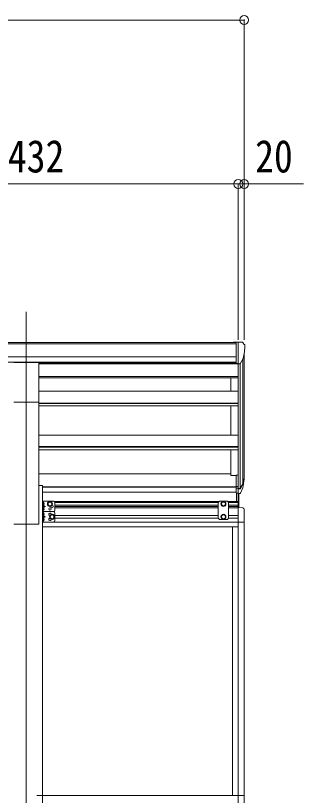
# Model space of a CAD drawing. Units: millimetres at full size, sheet at 1:30; details may follow other scales. Extents: x -8385 to 8479, y -5853 to 5787.
# Drawn here: x 5025 to 5997, y 582 to 3218 of the extents above; entities that cross this region are included whole.
import ezdxf
from ezdxf.enums import TextEntityAlignment as Align

# ---------------------------------------------------------------- set-up
doc = ezdxf.new("R2010")
doc.units = ezdxf.units.MM
doc.header["$LTSCALE"] = 30
doc.header["$PDMODE"] = 32
doc.header["$PDSIZE"] = 30
for name, color, linetype, lineweight in [('0-1_本体', 4, 'Continuous', 9), ('0-2_部品', 7, 'Continuous', 9), ('0-8_PARTS2', 2, 'Continuous', 9), ('0-A_寸法', 6, 'Continuous', 9), ('1-1_GLASS', 4, 'Continuous', 9), ('1-2_GLASS_SEAL', 7, 'Continuous', 9), ('1-7', 7, 'Continuous', 9)]:
    doc.layers.add(name, color=color, linetype=linetype, lineweight=lineweight)
doc.styles.add('ＭＳ ゴシック', font='')
doc.styles.get('ＭＳ ゴシック').set_extended_font_data('MS Gothic')

msp = doc.modelspace()

# ---------------------------------------------------------------- linework, layer by layer
at = {"layer": '0-1_本体'}
for p, q in [((4361.81, 2113.2), (5770.81, 2113.2)), ((4361.81, 2107.84), (5770.81, 2107.84)), ((4351.81, 2064.32), (5770.81, 2064.32)), ((5793.02, 2056.65), (5793.02, 1638.09)), ((5797.31, 1660.09), (5797.31, 2075.45)), ((4351.81, 2046.65), (5770.81, 2046.65)), ((5103.81, 2044.16), (5770.81, 2044.16)), ((5103.81, 2041.13), (5777.31, 2041.13)), ((5752.31, 2044.16), (5752.31, 2041.13)), ((5777.31, 2040.82), (5777.31, 1664.52)), ((5783.31, 2041.3), (5783.31, 1620.09)), ((5103.81, 1997.66), (5777.31, 1997.66)), ((5103.81, 1993.89), (5777.31, 1993.89)), ((5752.31, 1992.9), (5752.31, 1947.43)), ((5103.81, 1499.21), (5103.81, 1954.84)), ((5103.81, 1948.46), (5777.31, 1948.46)), ((5103.81, 1907.88), (5777.31, 1907.88)), ((5103.81, 1906.19), (5777.31, 1906.19)), ((5103.81, 1899.32), (5777.31, 1899.32)), ((5752.31, 1898.42), (5752.31, 1800.12)), ((5103.81, 1800.12), (5777.31, 1800.12)), ((5103.81, 1760.91), (5777.31, 1760.91)), ((5103.81, 1759.43), (5777.31, 1759.43)), ((5103.81, 1749.77), (5777.31, 1749.77)), ((5752.31, 1749.86), (5752.31, 1663.69)), ((5103.81, 1668.49), (5752.31, 1668.49)), ((5770.81, 1663.69), (5752.31, 1663.69)), ((5103.81, 1629.21), (5116.31, 1629.21)), ((5116.31, 1629.21), (5116.31, -1550.79)), ((5116.31, 1625.18), (5770.81, 1625.18)), ((5116.31, 1623.8), (5770.81, 1623.8)), ((5116.31, 1606.62), (5770.81, 1606.62)), ((5018.81, 1499.21), (5103.81, 1499.21))]:
    msp.add_line(p, q, dxfattribs=at)
at = {"layer": '0-2_部品'}
for p, q in [((5770.81, 2113.81), (5760.81, 2113.72)), ((5760.81, 2112.2), (5760.81, 2113.72)), ((5770.81, 2041.82), (5770.81, 2113.81)), ((5789.31, 2113.81), (5770.81, 2113.81)), ((5777.31, 2040.82), (5777.31, 2113.81)), ((5789.31, 2113.81), (5791.64, 2113.67)), ((5792.4, 2113.24), (5796.46, 2107.43)), ((5799.31, 2104.44), (5799.31, 2103.81)), ((5784.93, 2042.64), (5794.21, 2058.7)), ((5018.81, 2044.78), (5103.81, 2044.78)), ((5103.81, 1910.62), (5103.81, 2044.78)), ((5770.81, 2041.82), (5777.31, 2041.82)), ((5777.31, 2040.82), (5782.51, 2041.14)), ((5018.81, 1910.62), (5103.81, 1910.62)), ((5770.81, 1664.5), (5770.81, 1603.44)), ((5770.81, 1664.5), (5777.31, 1664.5)), ((5777.31, 1664.5), (5777.31, 1602.62)), ((5783.74, 1620.54), (5793.49, 1638.96)), ((5794.91, 1638.46), (5784.75, 1619.29)), ((5770.81, 1626.19), (5777.31, 1626.19)), ((5770.81, 1620.79), (5777.31, 1620.79)), ((5777.31, 1619.79), (5782.44, 1619.79)), ((5777.31, 1617.79), (5782.15, 1617.79)), ((5792.33, 1621.61), (5784.75, 1604.12)), ((5770.81, 1603.44), (5777.31, 1603.44)), ((5777.31, 1602.62), (5782.15, 1602.62))]:
    msp.add_line(p, q, dxfattribs=at)
for centre, radius, start, end in [((5791.58, 2112.67), 1, 35, 86.5), ((5597.31, 2103.81), 202, 347.09739, 0), ((5796.31, 2104.44), 3, 0, 87), ((5782.33, 2044.14), 3, 273.5, 330), ((5709.36, 1664.91), 88.05, 342.78929, 2.77608), ((5708.65, 1660.63), 89.07, 345.58812, 5.50424), ((5664.09, 1657.69), 133.22, 344.28698, 356.72013), ((5782.15, 1620.79), 3, 270, 330), ((5782.44, 1621.29), 1.5, 270, 330), ((5782.15, 1605.62), 3, 270, 330)]:
    msp.add_arc(centre, radius, start, end, dxfattribs=at)
at = {"layer": '0-8_PARTS2'}
for p, q in [((5061.31, 1505.41), (5061.31, 2216.81)), ((5061.31, 1599.21), (5061.31, -1650.79))]:
    msp.add_line(p, q, dxfattribs=at)
at = {"layer": '0-A_寸法'}
for p, q in [((-1402.69, 3202.77), (5797.31, 3202.77)), ((5797.31, 3202.77), (5797.31, 2122.31)), ((4345.31, 2648.58), (5777.31, 2648.58)), ((5777.31, 2648.58), (5777.31, 2122.31)), ((5777.31, 2648.58), (5797.31, 2648.58)), ((5797.31, 2648.58), (5797.31, 2122.31)), ((5797.31, 2648.58), (5997.31, 2648.58))]:
    msp.add_line(p, q, dxfattribs=at)
for p in [(5797.31, 3202.77), (5777.31, 2648.58), (5797.31, 2648.58)]:
    msp.add_point(p, dxfattribs=at)
at = {"layer": '1-1_GLASS'}
for p, q in [((5156.3, 1575.09), (5712.81, 1575.09)), ((5158.28, 1571.59), (5709.81, 1571.59)), ((5158.3, 1562.59), (5709.81, 1562.59)), ((5158.3, 1559.09), (5709.81, 1559.09)), ((5741.81, 1575.09), (5777.31, 1575.09)), ((5744.81, 1571.59), (5777.31, 1571.59)), ((5744.81, 1562.59), (5777.31, 1562.59)), ((5744.81, 1559.09), (5777.31, 1559.09)), ((5163.18, 1554.09), (5158.3, 1554.09)), ((5709.81, 1554.09), (5163.18, 1554.09)), ((5777.31, 1554.09), (5744.81, 1554.09)), ((5777.31, 1554.79), (5777.31, -519.42)), ((5116.3, 1505.59), (5777.31, 1505.59)), ((5158.3, 1528.09), (5709.81, 1528.09)), ((5158.3, 1519.09), (5709.81, 1519.09)), ((5744.81, 1528.09), (5777.31, 1528.09)), ((5744.81, 1519.09), (5777.31, 1519.09)), ((5797.31, 1505.39), (5797.31, -470.22)), ((5777.31, 1489.59), (5116.3, 1489.59)), ((5757.31, 1489.59), (5757.31, 582.59)), ((5757.31, 1489.59), (5757.31, 582.09))]:
    msp.add_line(p, q, dxfattribs=at)
at = {"layer": '1-2_GLASS_SEAL'}
for p, q in [((5771.81, 1575.09), (5771.81, 1604.43)), ((5777.31, 1604.43), (5777.31, 1554.58)), ((5778.81, 1554.58), (5778.81, 1603.61)), ((5116.31, 1576.09), (5116.31, 1541.09)), ((5153.31, 1576.09), (5116.31, 1576.09)), ((5118.81, 1576.09), (5118.81, 1541.09)), ((5119.31, 1563.59), (5118.81, 1563.68)), ((5118.81, 1558.59), (5125.81, 1558.59)), ((5119.31, 1571.59), (5120.11, 1571.45)), ((5119.31, 1563.59), (5120.11, 1563.73)), ((5158.31, 1571.09), (5158.31, 1546.09)), ((5713.81, 1576.09), (5709.81, 1572.09)), ((5709.81, 1572.09), (5709.81, 1518.59)), ((5740.81, 1576.09), (5713.81, 1576.09)), ((5740.81, 1576.09), (5744.81, 1572.09)), ((5744.81, 1518.59), (5744.81, 1572.09)), ((5153.31, 1541.09), (5116.31, 1541.09)), ((5119.31, 1545.59), (5118.81, 1545.68)), ((5118.81, 1541.09), (5118.81, 1506.09)), ((5119.31, 1553.59), (5120.11, 1553.45)), ((5119.31, 1545.59), (5120.11, 1545.73)), ((5119.31, 1536.59), (5120.11, 1536.45)), ((5119.31, 1528.59), (5120.11, 1528.73)), ((5158.31, 1536.09), (5158.31, 1511.09)), ((5727.31, 1531.09), (5720.81, 1527.34)), ((5733.81, 1527.34), (5727.31, 1531.09)), ((5777.31, 1554.59), (5792.6, 1553.79)), ((5797.81, 1548.29), (5797.81, 1505.39)), ((5153.31, 1506.09), (5116.31, 1506.09)), ((5119.31, 1528.59), (5118.81, 1528.68)), ((5118.81, 1523.59), (5125.81, 1523.59)), ((5119.31, 1510.59), (5118.81, 1510.68)), ((5119.31, 1518.59), (5120.11, 1518.45)), ((5119.31, 1510.59), (5120.11, 1510.73)), ((5713.81, 1514.59), (5709.81, 1518.59)), ((5740.81, 1514.59), (5713.81, 1514.59)), ((5720.81, 1527.34), (5720.81, 1519.83)), ((5720.81, 1519.83), (5727.31, 1516.08)), ((5727.31, 1516.08), (5733.81, 1519.83)), ((5733.81, 1519.83), (5733.81, 1527.34)), ((5740.81, 1514.59), (5744.81, 1518.59)), ((5777.31, 1505.39), (5797.81, 1505.39))]:
    msp.add_line(p, q, dxfattribs=at)
for points in [[(5118.42, 1567.59), (5119.05, 1568.77), (5121.28, 1569.89)], [(5118.42, 1567.59), (5119.05, 1566.4), (5121.28, 1565.29)], [(5119.31, 1563.59), (5119.31, 1571.59), (5118.81, 1571.5), (5118.81, 1563.68)], [(5118.81, 1563.59), (5125.81, 1558.59), (5118.81, 1553.59)], [(5720.81, 1570.84), (5727.31, 1574.59), (5733.81, 1570.84)], [(5733.81, 1570.84), (5733.81, 1563.33), (5727.31, 1559.58), (5720.81, 1563.33), (5720.81, 1570.84)], [(5153.31, 1541.09), (5116.31, 1541.09), (5116.31, 1506.09)], [(5118.42, 1549.59), (5119.05, 1550.77), (5121.28, 1551.89)], [(5118.42, 1549.59), (5119.05, 1548.4), (5121.28, 1547.29)], [(5118.42, 1532.59), (5119.05, 1533.77), (5121.28, 1534.89)], [(5118.42, 1532.59), (5119.05, 1531.4), (5121.28, 1530.29)], [(5119.31, 1545.59), (5119.31, 1553.59), (5118.81, 1553.5), (5118.81, 1545.68)], [(5119.31, 1528.59), (5119.31, 1536.59), (5118.81, 1536.5), (5118.81, 1528.68)], [(5118.42, 1514.59), (5119.05, 1515.77), (5121.28, 1516.89)], [(5118.42, 1514.59), (5119.05, 1513.4), (5121.28, 1512.29)], [(5118.81, 1528.59), (5125.81, 1523.59), (5118.81, 1518.59)], [(5119.31, 1510.59), (5119.31, 1518.59), (5118.81, 1518.5), (5118.81, 1510.68)]]:
    msp.add_lwpolyline(points, dxfattribs=at)
for points in [[(5141.31, 1559.58), (5134.81, 1563.33), (5134.81, 1570.84), (5141.31, 1574.59), (5147.81, 1570.84), (5147.81, 1563.33)], [(5148.31, 1516.08), (5141.81, 1519.83), (5141.81, 1527.34), (5148.31, 1531.09), (5154.81, 1527.34), (5154.81, 1519.83)]]:
    msp.add_lwpolyline(points, close=True, dxfattribs=at)
for centre, radius in [((5141.31, 1567.09), 8.5), ((5141.31, 1567.09), 7.5), ((5141.31, 1567.09), 6.5), ((5727.31, 1567.09), 8.5), ((5727.31, 1567.09), 7.5), ((5727.31, 1567.09), 6.5), ((5141.31, 1550.09), 4.25), ((5148.31, 1523.59), 8.5), ((5148.31, 1523.59), 7.5), ((5148.31, 1523.59), 6.5), ((5727.31, 1523.59), 8.5), ((5727.31, 1523.59), 7.5), ((5727.31, 1523.59), 6.5)]:
    msp.add_circle(centre, radius, dxfattribs=at)
for centre, radius, start, end in [((5119.95, 1570.56), 0.9, 32.05588, 80), ((5119.95, 1564.62), 0.9, 280, 327.94412), ((5115.21, 1567.59), 6.5, 327.94412, 32.05588), ((5148.31, 1558.59), 4.25, 173.70569, 85.23923), ((5153.31, 1571.09), 5, 0, 90), ((5119.95, 1552.56), 0.9, 32.05588, 80), ((5119.95, 1546.62), 0.9, 280, 327.94412), ((5119.95, 1535.56), 0.9, 32.05588, 80), ((5119.95, 1529.62), 0.9, 280, 327.94412), ((5115.21, 1549.59), 6.5, 327.94412, 32.05588), ((5115.21, 1532.59), 6.5, 327.94412, 32.05588), ((5141.31, 1532.09), 4.25, 353.70569, 265.23923), ((5153.31, 1546.09), 5, 270, 0), ((5153.31, 1536.09), 5, 0, 90), ((5792.31, 1548.29), 5.5, 0, 87), ((5119.95, 1517.56), 0.9, 32.05588, 80), ((5119.95, 1511.62), 0.9, 280, 327.94412), ((5115.21, 1514.59), 6.5, 327.94412, 32.05588), ((5141.31, 1515.09), 4.25, 94.76077, 6.29431), ((5153.31, 1511.09), 5, 270, 0)]:
    msp.add_arc(centre, radius, start, end, dxfattribs=at)
at = {"layer": '1-7', "color": 4}
msp.add_line((5096.91, 582.09), (5797.31, 582.09), dxfattribs=at)

# ---------------------------------------------------------------- texts
at = {"layer": '0-A_寸法', "color": 7, "style": 'ＭＳ ゴシック', "width": 0.85}
for s, p in [('1432', (4935.31, 2654.58)), ('20', (5834.31, 2654.58))]:
    msp.add_text(s, height=110, dxfattribs=at).set_placement(p, align=Align.BOTTOM_LEFT)

doc.saveas('drawing.dxf')
